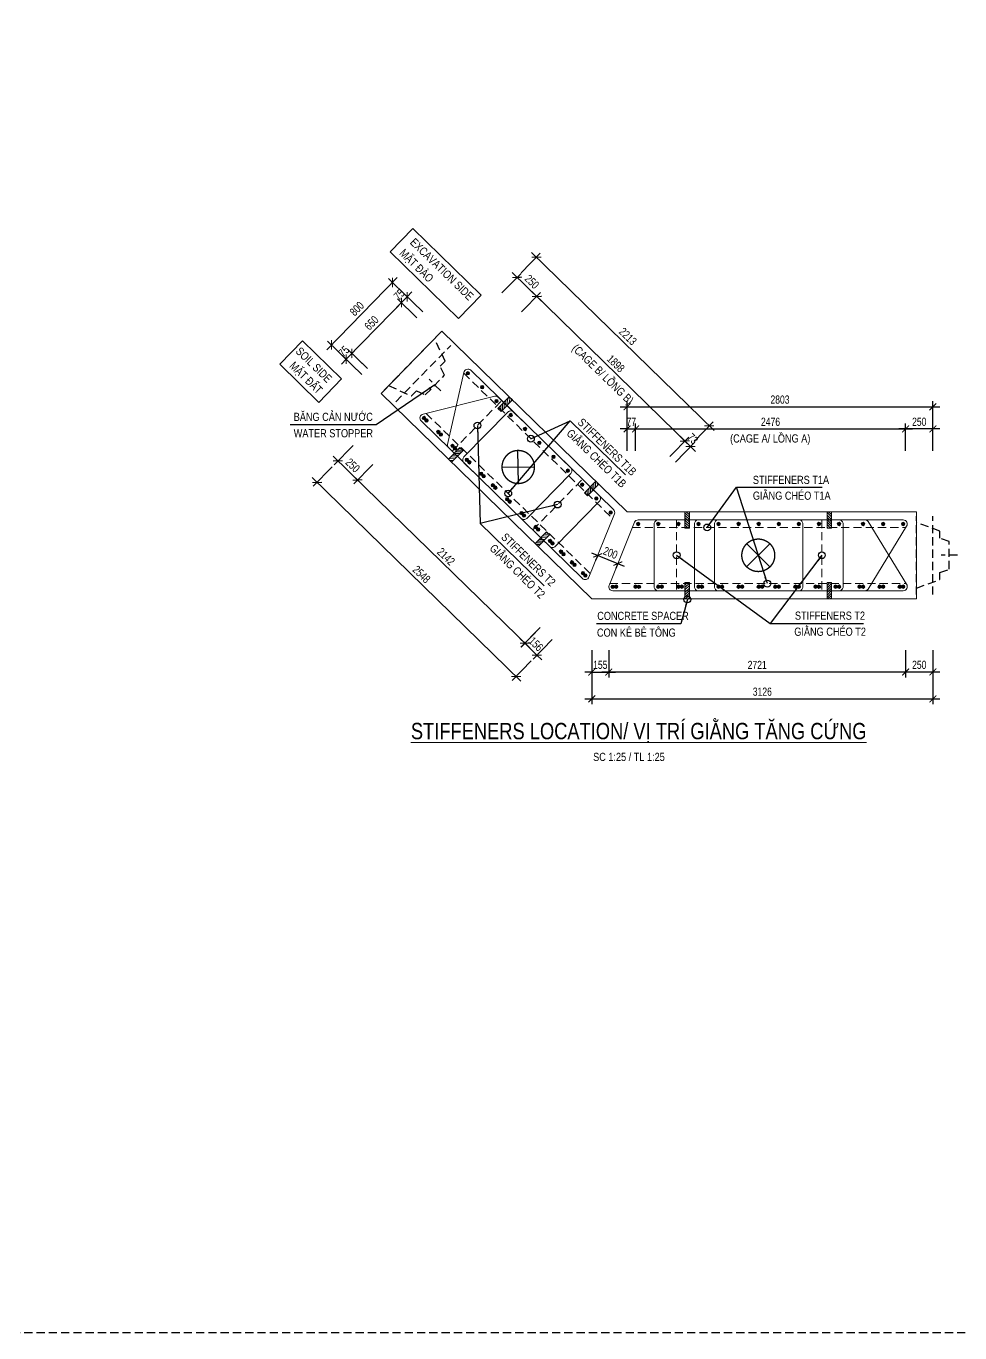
# Model space of a CAD drawing. Header units: millimetres. Extents: x 2611025 to 4139346, y -89870 to 101087.
# Drawn here: x 3841716 to 3875947, y -78018 to -30106 of the extents above; entities that cross this region are included whole.
import ezdxf
from ezdxf.enums import TextEntityAlignment as Align

# ---------------------------------------------------------------- set-up
doc = ezdxf.new("R2010")
doc.units = ezdxf.units.MM
doc.header["$LTSCALE"] = 1200
doc.header["$PDMODE"] = 35
for name, pattern in [('CENTER', [2, 1.25, -0.25, 0.25, -0.25]), ('DASHED', [19.05, 12.7, -6.35]), ('HIDDEN', [0.375, 0.25, -0.125])]:
    doc.linetypes.add(name, pattern=pattern)
for name, color, linetype, lineweight in [('015_Hidden', 8, 'Continuous', 13), ('5', 5, 'Continuous', 13), ('BOUND', 3, 'Continuous', 20), ('CWS', 8, 'HIDDEN', 9), ('ENOTE', 2, 'Continuous', 15), ('GRID', 74, 'CENTER', 15), ('K-THUOC', 1, 'Continuous', 18), ('LEADER', 8, 'Continuous', 9), ('MCT', 6, 'Continuous', 20), ('T2HI', 4, 'HIDDEN', 13), ('TCHI', 4, 'HIDDEN', 30), ('TEXTEN', 3, 'Continuous', 13), ('TEXTMA', 2, 'Continuous', 13), ('TEXTVN', 2, 'Continuous', 20), ('TIE', 4, 'Continuous', 13)]:
    doc.layers.add(name, color=color, linetype=linetype, lineweight=lineweight)
for name, color, linetype in [('CDC.04.HIDDEN', 8, 'HIDDEN'), ('CDC.11.NOTE', 8, 'Continuous'), ('MIE', 5, 'HIDDEN')]:
    doc.layers.add(name, color=color, linetype=linetype)
doc.styles.add('DB_Arial', font='arial.ttf', dxfattribs={"width": 0.8})
doc.styles.add('SMTEXT', font='arial.ttf', dxfattribs={"width": 0.75})
doc.dimstyles.new('BSV1-100', dxfattribs={"dimtxt": 300, "dimasz": 250, "dimexe": 200, "dimexo": 0, "dimgap": 108, "dimtad": 1, "dimdec": 0, "dimdsep": 46, "dimtxsty": 'SMTEXT', "dimblk": 'ARCHTICK', "dimcen": 100, "dimdle": 250, "dimclrd": 256, "dimclre": 256, "dimclrt": 1, "dimadec": 0, "dimazin": 0, "dimtfac": 1, "dimtdec": 0, "dimtix": 1, "dimtmove": 2, "dimatfit": 3, "dimfxl": 720, "dimfxlon": 1, "dimtolj": 1, "dimtzin": 0, "dimarcsym": 0})
doc.dimstyles.new('BSV25', dxfattribs={"dimtxt": 300, "dimasz": 250, "dimexe": 200, "dimexo": 0, "dimgap": 108, "dimtad": 1, "dimdec": 0, "dimlfac": 0.25, "dimdsep": 46, "dimtxsty": 'SMTEXT', "dimblk": 'ARCHTICK', "dimcen": 100, "dimdle": 250, "dimclrd": 256, "dimclre": 256, "dimclrt": 2, "dimadec": 0, "dimazin": 0, "dimtfac": 1, "dimtdec": 0, "dimtix": 1, "dimtmove": 2, "dimatfit": 3, "dimfxl": 800, "dimfxlon": 1, "dimtolj": 1, "dimtzin": 0, "dimarcsym": 0})

# ---------------------------------------------------------------- blocks, each defined once
blk = doc.blocks.new('mct1')
at = {"lineweight": 9}
h = blk.add_hatch(color=256, dxfattribs=at)
h.dxf.hatch_style = 1
h.paths.add_polyline_path([(-16, 0, 1), (16, 0, 1)])
blk.add_circle((0, 0), 16, dxfattribs=at)
blk = doc.blocks.new('_ArchTick')
at = {"color": 0, "linetype": 'ByBlock', "const_width": 0.15}
blk.add_lwpolyline([(-0.5, -0.5), (0.5, 0.5)], dxfattribs=at)
blk = doc.blocks.new('*D1246')
at = {"layer": 'Defpoints', "color": 0, "transparency": 16777216}
for p in [(3855145, -39504), (3856219, -40552), (3853984, -42842)]:
    blk.add_point(p, dxfattribs=at)
at = {"layer": 'K-THUOC', "lineweight": -2, "transparency": 16777216}
for p, q in [((3852736, -41973), (3855320, -39325)), ((3855718, -40063), (3855002, -39364)), ((3853483, -42353), (3852767, -41654))]:
    blk.add_line(p, q, dxfattribs=at)
at = {"layer": 'K-THUOC', "lineweight": -2, "transparency": 16777216, "xscale": 250, "yscale": 250, "zscale": 250}
for p, rotation in [((3855145, -39504), 45.69869439373893), ((3852910, -41794), 225.6986943937389)]:
    blk.add_blockref('_ArchTick', p, dxfattribs=dict(at, rotation=rotation))
at = {"layer": 'K-THUOC', "color": 2, "transparency": 16777216, "insert": (3853841, -40467), "char_height": 300, "attachment_point": 5, "rotation": 45.6987, "style": 'SMTEXT'}
blk.add_mtext('\\A1;800', dxfattribs=at)
blk = doc.blocks.new('*D1247')
at = {"layer": 'Defpoints', "color": 0, "transparency": 16777216}
for p in [(3853657, -42103), (3854193, -42627), (3854240, -43092)]:
    blk.add_point(p, dxfattribs=at)
at = {"layer": 'K-THUOC', "lineweight": -2, "transparency": 16777216}
for p, q in [((3853447, -42318), (3853657, -42103)), ((3854193, -42627), (3853513, -41964)), ((3853657, -42103), (3853831, -41924)), ((3853447, -42318), (3853272, -42497)), ((3854020, -42877), (3853304, -42178))]:
    blk.add_line(p, q, dxfattribs=at)
at = {"layer": 'K-THUOC', "lineweight": -2, "transparency": 16777216, "xscale": 250, "yscale": 250, "zscale": 250}
for p, rotation in [((3853447, -42318), 45.69869439373893), ((3853657, -42103), 225.6986943937389)]:
    blk.add_blockref('_ArchTick', p, dxfattribs=dict(at, rotation=rotation))
at = {"layer": 'K-THUOC', "color": 2, "transparency": 16777216, "insert": (3853365, -42029), "char_height": 300, "attachment_point": 5, "rotation": 45.6987, "style": 'SMTEXT'}
blk.add_mtext('\\A1;75', dxfattribs=at)
blk = doc.blocks.new('*D1248')
at = {"layer": 'Defpoints', "color": 0, "transparency": 16777216}
for p in [(3855473, -40242), (3856266, -41016), (3854450, -42877)]:
    blk.add_point(p, dxfattribs=at)
at = {"layer": 'K-THUOC', "lineweight": -2, "transparency": 16777216}
for p, q in [((3853482, -42282), (3855647, -40064)), ((3856045, -40801), (3855329, -40103)), ((3854229, -42662), (3853513, -41964))]:
    blk.add_line(p, q, dxfattribs=at)
at = {"layer": 'K-THUOC', "lineweight": -2, "transparency": 16777216, "xscale": 250, "yscale": 250, "zscale": 250}
for p, rotation in [((3855473, -40242), 45.69869439373893), ((3853657, -42103), 225.6986943937389)]:
    blk.add_blockref('_ArchTick', p, dxfattribs=dict(at, rotation=rotation))
at = {"layer": 'K-THUOC', "color": 2, "transparency": 16777216, "insert": (3854378, -40990), "char_height": 300, "attachment_point": 5, "rotation": 45.6987, "style": 'SMTEXT'}
blk.add_mtext('\\A1;650', dxfattribs=at)
blk = doc.blocks.new('*D1249')
at = {"layer": 'Defpoints', "color": 0, "transparency": 16777216}
for p in [(3855682, -40028), (3856266, -41016), (3856475, -40802)]:
    blk.add_point(p, dxfattribs=at)
at = {"layer": 'K-THUOC', "lineweight": -2, "transparency": 16777216}
for p, q in [((3855473, -40242), (3855298, -40421)), ((3856045, -40801), (3855329, -40103)), ((3855473, -40242), (3855682, -40028)), ((3856255, -40587), (3855539, -39888)), ((3855682, -40028), (3855857, -39849))]:
    blk.add_line(p, q, dxfattribs=at)
at = {"layer": 'K-THUOC', "lineweight": -2, "transparency": 16777216, "xscale": 250, "yscale": 250, "zscale": 250}
for p, rotation in [((3855473, -40242), 45.69869439373893), ((3855682, -40028), 225.6986943937389)]:
    blk.add_blockref('_ArchTick', p, dxfattribs=dict(at, rotation=rotation))
at = {"layer": 'K-THUOC', "color": 2, "transparency": 16777216, "insert": (3855391, -39953), "char_height": 300, "attachment_point": 5, "rotation": 45.6987, "style": 'SMTEXT'}
blk.add_mtext('\\A1;75', dxfattribs=at)
blk = doc.blocks.new('sp')
at = {"layer": '5', "lineweight": 20}
h = blk.add_hatch(dxfattribs=at)
h.set_pattern_fill('ANSI31', color=256, scale=500)
h.set_pattern_definition([(45, (0, 0), (-44.194, 44.194), [])])
h.paths.add_polyline_path([(80, 300), (-80, 300), (-80, -300), (80, -300)])
blk.add_lwpolyline([(-80, -300), (80, -300), (80, 300), (-80, 300)], close=True, dxfattribs=at)
blk = doc.blocks.new('tremie')
at = {"layer": 'MIE', "color": 74, "ltscale": 1000}
for p, q in [((424, -424), (-424, 424)), ((424, 424), (-424, -424))]:
    blk.add_line(p, q, dxfattribs=at)
at = {"layer": 'MIE', "ltscale": 500}
blk.add_circle((0, 0), 600, dxfattribs=at)
blk = doc.blocks.new('*D1255')
at = {"layer": 'Defpoints', "color": 0, "transparency": 16777216}
for p in [(3862669, -49512), (3863410, -49811), (3863410, -49811)]:
    blk.add_point(p, dxfattribs=at)
at = {"layer": 'K-THUOC', "lineweight": -2, "transparency": 16777216}
for p, q in [((3862437, -49418), (3863642, -49904)), ((3862669, -49512), (3862594, -49697)), ((3863410, -49811), (3863335, -49996))]:
    blk.add_line(p, q, dxfattribs=at)
at = {"layer": 'K-THUOC', "lineweight": -2, "transparency": 16777216, "xscale": 250, "yscale": 250, "zscale": 250}
for p, rotation in [((3862669, -49512), 158.0021602386664), ((3863410, -49811), 338.0021602386664)]:
    blk.add_blockref('_ArchTick', p, dxfattribs=dict(at, rotation=rotation))
at = {"layer": 'K-THUOC', "color": 2, "transparency": 16777216, "insert": (3863137, -49419), "char_height": 300, "attachment_point": 5, "rotation": 338.0022, "style": 'SMTEXT'}
blk.add_mtext('\\A1;200', dxfattribs=at)
blk = doc.blocks.new('cws800')
at = {"layer": 'CDC.04.HIDDEN'}
for p, q in [((-600, 1440), (-600, -1440)), ((0, 1440), (0, -1440))]:
    blk.add_line(p, q, dxfattribs=at)
for points in [[(0, 1200), (-860, 888), (-860, 627), (-1200, 507), (-1200, -507), (-860, -627), (-860, -888), (0, -1200)], [(-1500, 0), (-900, 0)]]:
    blk.add_lwpolyline(points, dxfattribs=at)
blk = doc.blocks.new('*D1479')
at = {"layer": 'Defpoints', "color": 0, "transparency": 16777216}
for p in [(3873958, -44874), (3864055, -47908), (3873958, -48358)]:
    blk.add_point(p, dxfattribs=at)
at = {"layer": 'K-THUOC', "lineweight": -2, "transparency": 16777216}
for p, q in [((3863805, -44874), (3874208, -44874)), ((3864055, -45674), (3864055, -44674)), ((3873958, -45674), (3873958, -44674))]:
    blk.add_line(p, q, dxfattribs=at)
at = {"layer": 'K-THUOC', "lineweight": -2, "transparency": 16777216, "xscale": 250, "yscale": 250, "zscale": 250, "rotation": 180}
blk.add_blockref('_ArchTick', (3864055, -44874), dxfattribs=at)
at = {"layer": 'K-THUOC', "lineweight": -2, "transparency": 16777216, "xscale": 250, "yscale": 250, "zscale": 250}
blk.add_blockref('_ArchTick', (3873958, -44874), dxfattribs=at)
at = {"layer": 'K-THUOC', "color": 2, "transparency": 16777216, "insert": (3869006, -44613), "char_height": 300, "attachment_point": 5, "style": 'SMTEXT'}
blk.add_mtext('\\A1;2476', dxfattribs=at)
blk = doc.blocks.new('*D1480')
at = {"layer": 'Defpoints', "color": 0, "transparency": 16777216}
for p in [(3873958, -44874), (3874958, -47908), (3873958, -48358)]:
    blk.add_point(p, dxfattribs=at)
at = {"layer": 'K-THUOC', "lineweight": -2, "transparency": 16777216}
for p, q in [((3875208, -44874), (3873708, -44874)), ((3873958, -45674), (3873958, -44674)), ((3874958, -45674), (3874958, -44674))]:
    blk.add_line(p, q, dxfattribs=at)
at = {"layer": 'K-THUOC', "lineweight": -2, "transparency": 16777216, "xscale": 250, "yscale": 250, "zscale": 250, "rotation": 180}
blk.add_blockref('_ArchTick', (3873958, -44874), dxfattribs=at)
at = {"layer": 'K-THUOC', "lineweight": -2, "transparency": 16777216, "xscale": 250, "yscale": 250, "zscale": 250}
blk.add_blockref('_ArchTick', (3874958, -44874), dxfattribs=at)
at = {"layer": 'K-THUOC', "color": 2, "transparency": 16777216, "insert": (3874458, -44613), "char_height": 300, "attachment_point": 5, "style": 'SMTEXT'}
blk.add_mtext('\\A1;250', dxfattribs=at)
blk = doc.blocks.new('*D1481')
at = {"layer": 'Defpoints', "color": 0, "transparency": 16777216}
for p in [(3857996, -42514), (3865868, -45317), (3863538, -47704)]:
    blk.add_point(p, dxfattribs=at)
at = {"layer": 'K-THUOC', "lineweight": -2, "transparency": 16777216}
for p, q in [((3859876, -40587), (3860574, -39872)), ((3860256, -39840), (3866047, -45492)), ((3865309, -45890), (3866007, -45174))]:
    blk.add_line(p, q, dxfattribs=at)
at = {"layer": 'K-THUOC', "lineweight": -2, "transparency": 16777216, "xscale": 250, "yscale": 250, "zscale": 250}
for p, rotation in [((3860435, -40015), 135.698694382983), ((3865868, -45317), 315.698694382983)]:
    blk.add_blockref('_ArchTick', p, dxfattribs=dict(at, rotation=rotation))
at = {"layer": 'K-THUOC', "color": 2, "transparency": 16777216, "insert": (3863334, -42479), "char_height": 300, "attachment_point": 5, "rotation": 315.6987, "style": 'SMTEXT'}
blk.add_mtext('\\A1;1898', dxfattribs=at)
blk = doc.blocks.new('*D1482')
at = {"layer": 'Defpoints', "color": 0, "transparency": 16777216}
for p in [(3860435, -40015), (3857280, -41815), (3857996, -42514)]:
    blk.add_point(p, dxfattribs=at)
at = {"layer": 'K-THUOC', "lineweight": -2, "transparency": 16777216}
for p, q in [((3859160, -39889), (3859859, -39173)), ((3859540, -39142), (3860614, -40190)), ((3859876, -40587), (3860574, -39872))]:
    blk.add_line(p, q, dxfattribs=at)
at = {"layer": 'K-THUOC', "lineweight": -2, "transparency": 16777216, "xscale": 250, "yscale": 250, "zscale": 250}
for p, rotation in [((3859719, -39317), 135.698694382983), ((3860435, -40015), 315.698694382983)]:
    blk.add_blockref('_ArchTick', p, dxfattribs=dict(at, rotation=rotation))
at = {"layer": 'K-THUOC', "color": 2, "transparency": 16777216, "insert": (3860259, -39479), "char_height": 300, "attachment_point": 5, "rotation": 315.6987, "style": 'SMTEXT'}
blk.add_mtext('\\A1;250', dxfattribs=at)
blk = doc.blocks.new('*D1483')
at = {"layer": 'Defpoints', "color": 0, "transparency": 16777216}
for p in [(3866077, -45521), (3863538, -47704), (3863747, -47908)]:
    blk.add_point(p, dxfattribs=at)
at = {"layer": 'K-THUOC', "lineweight": -2, "transparency": 16777216}
for p, q in [((3865309, -45890), (3866007, -45174)), ((3865518, -46094), (3866216, -45378)), ((3865868, -45317), (3865689, -45142)), ((3865868, -45317), (3866077, -45521)), ((3866077, -45521), (3866256, -45696))]:
    blk.add_line(p, q, dxfattribs=at)
at = {"layer": 'K-THUOC', "lineweight": -2, "transparency": 16777216, "xscale": 250, "yscale": 250, "zscale": 250}
for p, rotation in [((3865868, -45317), 315.698694382983), ((3866077, -45521), 135.698694382983)]:
    blk.add_blockref('_ArchTick', p, dxfattribs=dict(at, rotation=rotation))
at = {"layer": 'K-THUOC', "color": 2, "transparency": 16777216, "insert": (3866155, -45232), "char_height": 300, "attachment_point": 5, "rotation": 315.6987, "style": 'SMTEXT'}
blk.add_mtext('\\A1;73', dxfattribs=at)
blk = doc.blocks.new('*D1484')
at = {"layer": 'Defpoints', "color": 0, "transparency": 16777216}
for p in [(3855268, -43877), (3856194, -44361), (3853865, -46747)]:
    blk.add_point(p, dxfattribs=at)
at = {"layer": 'K-THUOC', "lineweight": -2, "transparency": 16777216}
for p, q in [((3853708, -45476), (3853009, -46192)), ((3852970, -45874), (3854044, -46922)), ((3854424, -46174), (3853725, -46890))]:
    blk.add_line(p, q, dxfattribs=at)
at = {"layer": 'K-THUOC', "lineweight": -2, "transparency": 16777216, "xscale": 250, "yscale": 250, "zscale": 250}
for p, rotation in [((3853149, -46048), 135.698694382983), ((3853865, -46747), 315.698694382983)]:
    blk.add_blockref('_ArchTick', p, dxfattribs=dict(at, rotation=rotation))
at = {"layer": 'K-THUOC', "color": 2, "transparency": 16777216, "insert": (3853689, -46211), "char_height": 300, "attachment_point": 5, "rotation": 315.6987, "style": 'SMTEXT'}
blk.add_mtext('\\A1;250', dxfattribs=at)
blk = doc.blocks.new('*D1485')
at = {"layer": 'Defpoints', "color": 0, "transparency": 16777216}
for p in [(3856194, -44361), (3862007, -50672), (3859997, -52731)]:
    blk.add_point(p, dxfattribs=at)
at = {"layer": 'K-THUOC', "lineweight": -2, "transparency": 16777216}
for p, q in [((3854424, -46174), (3853725, -46890)), ((3853686, -46572), (3860176, -52906)), ((3860556, -52159), (3859857, -52874))]:
    blk.add_line(p, q, dxfattribs=at)
at = {"layer": 'K-THUOC', "lineweight": -2, "transparency": 16777216, "xscale": 250, "yscale": 250, "zscale": 250}
for p, rotation in [((3853865, -46747), 135.698694382983), ((3859997, -52731), 315.698694382983)]:
    blk.add_blockref('_ArchTick', p, dxfattribs=dict(at, rotation=rotation))
at = {"layer": 'K-THUOC', "color": 2, "transparency": 16777216, "insert": (3857112, -49554), "char_height": 300, "attachment_point": 5, "rotation": 315.6987, "style": 'SMTEXT'}
blk.add_mtext('\\A1;2142', dxfattribs=at)
blk = doc.blocks.new('*D1486')
at = {"layer": 'Defpoints', "color": 0, "transparency": 16777216}
for p in [(3862318, -50355), (3862454, -51108), (3860444, -53168)]:
    blk.add_point(p, dxfattribs=at)
at = {"layer": 'K-THUOC', "lineweight": -2, "transparency": 16777216}
for p, q in [((3860557, -52160), (3859859, -52876)), ((3859998, -52732), (3859819, -52558)), ((3861003, -52595), (3860305, -53311)), ((3859998, -52732), (3860444, -53168)), ((3860444, -53168), (3860623, -53342))]:
    blk.add_line(p, q, dxfattribs=at)
at = {"layer": 'K-THUOC', "lineweight": -2, "transparency": 16777216, "xscale": 250, "yscale": 250, "zscale": 250}
for p, rotation in [((3859998, -52732), 315.698694382983), ((3860444, -53168), 135.698694382983)]:
    blk.add_blockref('_ArchTick', p, dxfattribs=dict(at, rotation=rotation))
at = {"layer": 'K-THUOC', "color": 2, "transparency": 16777216, "insert": (3860404, -52763), "char_height": 300, "attachment_point": 5, "rotation": 315.6987, "style": 'SMTEXT'}
blk.add_mtext('\\A1;156', dxfattribs=at)
blk = doc.blocks.new('*D1487')
at = {"layer": 'Defpoints', "color": 0, "transparency": 16777216}
for p in [(3855268, -43877), (3862454, -51108), (3859677, -53954)]:
    blk.add_point(p, dxfattribs=at)
at = {"layer": 'K-THUOC', "lineweight": -2, "transparency": 16777216}
for p, q in [((3852941, -46262), (3852242, -46978)), ((3852203, -46660), (3859856, -54128)), ((3860236, -53381), (3859537, -54097))]:
    blk.add_line(p, q, dxfattribs=at)
at = {"layer": 'K-THUOC', "lineweight": -2, "transparency": 16777216, "xscale": 250, "yscale": 250, "zscale": 250}
for p, rotation in [((3852382, -46835), 135.698694382983), ((3859677, -53954), 315.698694382983)]:
    blk.add_blockref('_ArchTick', p, dxfattribs=dict(at, rotation=rotation))
at = {"layer": 'K-THUOC', "color": 2, "transparency": 16777216, "insert": (3856212, -50207), "char_height": 300, "attachment_point": 5, "rotation": 315.6987, "style": 'SMTEXT'}
blk.add_mtext('\\A1;2548', dxfattribs=at)
blk = doc.blocks.new('*D1488')
at = {"layer": 'Defpoints', "color": 0, "transparency": 16777216}
for p in [(3873958, -50659), (3874958, -50948), (3873958, -53787)]:
    blk.add_point(p, dxfattribs=at)
at = {"layer": 'K-THUOC', "lineweight": -2, "transparency": 16777216}
for p, q in [((3873958, -52987), (3873958, -53987)), ((3874958, -52987), (3874958, -53987)), ((3875208, -53787), (3873708, -53787))]:
    blk.add_line(p, q, dxfattribs=at)
at = {"layer": 'K-THUOC', "lineweight": -2, "transparency": 16777216, "xscale": 250, "yscale": 250, "zscale": 250, "rotation": 180}
blk.add_blockref('_ArchTick', (3873958, -53787), dxfattribs=at)
at = {"layer": 'K-THUOC', "lineweight": -2, "transparency": 16777216, "xscale": 250, "yscale": 250, "zscale": 250}
blk.add_blockref('_ArchTick', (3874958, -53787), dxfattribs=at)
at = {"layer": 'K-THUOC', "color": 2, "transparency": 16777216, "insert": (3874458, -53525), "char_height": 300, "attachment_point": 5, "style": 'SMTEXT'}
blk.add_mtext('\\A1;250', dxfattribs=at)
blk = doc.blocks.new('*D1489')
at = {"layer": 'Defpoints', "color": 0, "transparency": 16777216}
for p in [(3873958, -50659), (3863075, -51108), (3863075, -53787)]:
    blk.add_point(p, dxfattribs=at)
at = {"layer": 'K-THUOC', "lineweight": -2, "transparency": 16777216}
for p, q in [((3863075, -52987), (3863075, -53987)), ((3873958, -52987), (3873958, -53987)), ((3874208, -53787), (3862825, -53787))]:
    blk.add_line(p, q, dxfattribs=at)
at = {"layer": 'K-THUOC', "lineweight": -2, "transparency": 16777216, "xscale": 250, "yscale": 250, "zscale": 250, "rotation": 180}
blk.add_blockref('_ArchTick', (3863075, -53787), dxfattribs=at)
at = {"layer": 'K-THUOC', "lineweight": -2, "transparency": 16777216, "xscale": 250, "yscale": 250, "zscale": 250}
blk.add_blockref('_ArchTick', (3873958, -53787), dxfattribs=at)
at = {"layer": 'K-THUOC', "color": 2, "transparency": 16777216, "insert": (3868517, -53528), "char_height": 300, "attachment_point": 5, "style": 'SMTEXT'}
blk.add_mtext('\\A1;2721', dxfattribs=at)
blk = doc.blocks.new('*D1490')
at = {"layer": 'Defpoints', "color": 0, "transparency": 16777216}
for p in [(3862454, -51108), (3863075, -51108), (3863075, -53787)]:
    blk.add_point(p, dxfattribs=at)
at = {"layer": 'K-THUOC', "lineweight": -2, "transparency": 16777216}
for p, q in [((3862454, -52987), (3862454, -53987)), ((3863075, -52987), (3863075, -53987)), ((3862454, -53787), (3862204, -53787)), ((3862454, -53787), (3863075, -53787)), ((3863075, -53787), (3863325, -53787))]:
    blk.add_line(p, q, dxfattribs=at)
at = {"layer": 'K-THUOC', "lineweight": -2, "transparency": 16777216, "xscale": 250, "yscale": 250, "zscale": 250}
blk.add_blockref('_ArchTick', (3862454, -53787), dxfattribs=at)
at = {"layer": 'K-THUOC', "lineweight": -2, "transparency": 16777216, "xscale": 250, "yscale": 250, "zscale": 250, "rotation": 180}
blk.add_blockref('_ArchTick', (3863075, -53787), dxfattribs=at)
at = {"layer": 'K-THUOC', "color": 2, "transparency": 16777216, "insert": (3862765, -53525), "char_height": 300, "attachment_point": 5, "style": 'SMTEXT'}
blk.add_mtext('\\A1;155', dxfattribs=at)
blk = doc.blocks.new('*D1491')
at = {"layer": 'Defpoints', "color": 0, "transparency": 16777216}
for p in [(3862454, -51108), (3874958, -50948), (3874958, -54772)]:
    blk.add_point(p, dxfattribs=at)
at = {"layer": 'K-THUOC', "lineweight": -2, "transparency": 16777216}
for p, q in [((3862454, -53972), (3862454, -54972)), ((3874958, -53972), (3874958, -54972)), ((3862204, -54772), (3875208, -54772))]:
    blk.add_line(p, q, dxfattribs=at)
at = {"layer": 'K-THUOC', "lineweight": -2, "transparency": 16777216, "xscale": 250, "yscale": 250, "zscale": 250, "rotation": 180}
blk.add_blockref('_ArchTick', (3862454, -54772), dxfattribs=at)
at = {"layer": 'K-THUOC', "lineweight": -2, "transparency": 16777216, "xscale": 250, "yscale": 250, "zscale": 250}
blk.add_blockref('_ArchTick', (3874958, -54772), dxfattribs=at)
at = {"layer": 'K-THUOC', "color": 2, "transparency": 16777216, "insert": (3868706, -54510), "char_height": 300, "attachment_point": 5, "style": 'SMTEXT'}
blk.add_mtext('\\A1;3126', dxfattribs=at)
blk = doc.blocks.new('*D1492')
at = {"layer": 'Defpoints', "color": 0, "transparency": 16777216}
for p in [(3857382, -41697), (3866762, -44759), (3863717, -47879)]:
    blk.add_point(p, dxfattribs=at)
at = {"layer": 'K-THUOC', "lineweight": -2, "transparency": 16777216}
for p, q in [((3859868, -39149), (3860567, -38433)), ((3860248, -38402), (3866941, -44933)), ((3866203, -45331), (3866902, -44616))]:
    blk.add_line(p, q, dxfattribs=at)
at = {"layer": 'K-THUOC', "lineweight": -2, "transparency": 16777216, "xscale": 250, "yscale": 250, "zscale": 250}
for p, rotation in [((3860427, -38577), 135.698694382983), ((3866762, -44759), 315.698694382983)]:
    blk.add_blockref('_ArchTick', p, dxfattribs=dict(at, rotation=rotation))
at = {"layer": 'K-THUOC', "color": 2, "transparency": 16777216, "insert": (3863777, -41481), "char_height": 300, "attachment_point": 5, "rotation": 315.6987, "style": 'SMTEXT'}
blk.add_mtext('\\A1;2213', dxfattribs=at)
blk = doc.blocks.new('*D1493')
at = {"layer": 'Defpoints', "color": 0, "transparency": 16777216}
for p in [(3864055, -44874), (3863747, -47908), (3864055, -47908)]:
    blk.add_point(p, dxfattribs=at)
at = {"layer": 'K-THUOC', "lineweight": -2, "transparency": 16777216}
for p, q in [((3863747, -44874), (3863497, -44874)), ((3863747, -45674), (3863747, -44674)), ((3863747, -44874), (3864055, -44874)), ((3864055, -45674), (3864055, -44674)), ((3864055, -44874), (3864305, -44874))]:
    blk.add_line(p, q, dxfattribs=at)
at = {"layer": 'K-THUOC', "lineweight": -2, "transparency": 16777216, "xscale": 250, "yscale": 250, "zscale": 250}
blk.add_blockref('_ArchTick', (3863747, -44874), dxfattribs=at)
at = {"layer": 'K-THUOC', "lineweight": -2, "transparency": 16777216, "xscale": 250, "yscale": 250, "zscale": 250, "rotation": 180}
blk.add_blockref('_ArchTick', (3864055, -44874), dxfattribs=at)
at = {"layer": 'K-THUOC', "color": 2, "transparency": 16777216, "insert": (3863901, -44616), "char_height": 300, "attachment_point": 5, "style": 'SMTEXT'}
blk.add_mtext('\\A1;77', dxfattribs=at)
blk = doc.blocks.new('*D1494')
at = {"layer": 'Defpoints', "color": 0, "transparency": 16777216}
for p in [(3874958, -44062), (3863747, -47908), (3874958, -47908)]:
    blk.add_point(p, dxfattribs=at)
at = {"layer": 'K-THUOC', "lineweight": -2, "transparency": 16777216}
for p, q in [((3863497, -44062), (3875208, -44062)), ((3863747, -44862), (3863747, -43862)), ((3874958, -44862), (3874958, -43862))]:
    blk.add_line(p, q, dxfattribs=at)
at = {"layer": 'K-THUOC', "lineweight": -2, "transparency": 16777216, "xscale": 250, "yscale": 250, "zscale": 250, "rotation": 180}
blk.add_blockref('_ArchTick', (3863747, -44062), dxfattribs=at)
at = {"layer": 'K-THUOC', "lineweight": -2, "transparency": 16777216, "xscale": 250, "yscale": 250, "zscale": 250}
blk.add_blockref('_ArchTick', (3874958, -44062), dxfattribs=at)
at = {"layer": 'K-THUOC', "color": 2, "transparency": 16777216, "insert": (3869353, -43800), "char_height": 300, "attachment_point": 5, "style": 'SMTEXT'}
blk.add_mtext('\\A1;2803', dxfattribs=at)

msp = doc.modelspace()

# ---------------------------------------------------------------- linework, layer by layer
at = {"layer": '015_Hidden', "linetype": 'DASHED'}
msp.add_line((3863008.9, -51108.1), (3862454.3, -51108.1), dxfattribs=at)
at = {"layer": 'BOUND'}
msp.add_lwpolyline([(3863008.9, -51108.1), (3874358, -51108.1), (3874358, -47908.1), (3863747, -47908.1), (3856959.9, -41284.6), (3854729.8, -43569.8), (3862454.3, -51108.1)], dxfattribs=at)
at = {"layer": 'T2HI', "color": 1}
for p, q in [((3857758.3, -42831.2), (3863215.1, -48156.4)), ((3857336.7, -45694.6), (3859152.5, -43833.3)), ((3856378.3, -44302.9), (3862400.5, -50179.9)), ((3860292.1, -48577.3), (3862110.7, -46719.2)), ((3865563.2, -48208.1), (3865563.2, -50808.1)), ((3870887.4, -48208.1), (3870887.4, -50808.1)), ((3863944.6, -48486.9), (3873967.2, -48486.9)), ((3863106.6, -50545.8), (3873977.3, -50545.8))]:
    msp.add_line(p, q, dxfattribs=at)
at = {"layer": 'TCHI'}
msp.add_lwpolyline([(3686549.8, 17806.3), (3908096.7, 17806.3), (3908096.7, -78017.7), (3686549.8, -78017.7)], close=True, dxfattribs=at)
at = {"layer": 'TEXTEN'}
for points in [[(3857565.3, -40827.3), (3858403.4, -39968.5), (3855898.5, -37524), (3855060.4, -38382.8)], [(3851011.2, -42502.9), (3851849.3, -41644.1), (3853280.7, -43040.9), (3852442.6, -43899.7)]]:
    msp.add_lwpolyline(points, close=True, dxfattribs=at)
at = {"layer": 'TIE', "lineweight": 20}
for points in [[(3857883.2, -46228), (3857208.3, -45569.3, -0.2594813), (3857163.8, -45439.2), (3857763.6, -42808, -0.6069433), (3858016.5, -42725.2), (3863250.2, -47830.9, -0.305741), (3863282.6, -47988.6), (3862348.4, -50309.3, -0.5316973), (3862114.5, -50357.4), (3856197.9, -44583.3, -0.6069433), (3856275.3, -44328.7), (3858893, -43672.4, -0.2422581), (3859032.8, -43716.6), (3859697.4, -44365)], [(3869136.3, -50808.1), (3872458.8, -50808.1, 0.244599), (3872581.6, -50744.2), (3873993.4, -48444.2, 0.6069433), (3873870.6, -48208.1), (3864154.4, -48208.1, 0.305741), (3864020.9, -48298.2), (3863086.9, -50610.2, 0.5316973), (3863220.4, -50808.1), (3873870.6, -50808.1, 0.6069433), (3873993.4, -50572), (3872581.6, -48272, 0.244599), (3872458.8, -48208.1), (3869136.3, -48208.1)]]:
    msp.add_lwpolyline(points, format="xyb", dxfattribs=at)
at = {"layer": 'TIE'}
for points in [[(3858089.6, -46429.7), (3857768, -46115, -0.4142136), (3857765.7, -45902.8), (3859374.5, -44259.1, -0.4142136), (3859586.6, -44256.8), (3859908.2, -44571.6)], [(3859539.8, -47842.4), (3859861.4, -48157.1, 0.4142136), (3860073.5, -48154.9), (3861682.2, -46511.1, 0.4142136), (3861680, -46299), (3861358.4, -45984.3)], [(3860586.4, -48863.5), (3860908, -49178.2, 0.4142136), (3861120.2, -49176), (3862728.9, -47532.2, 0.4142136), (3862726.7, -47320.1), (3862405.1, -47005.3)], [(3865341, -50808.1), (3864891, -50808.1, -0.4142136), (3864741, -50658.1), (3864741, -48358.1, -0.4142136), (3864891, -48208.1), (3865341, -48208.1)], [(3866813.6, -50808.1), (3866363.6, -50808.1, -0.4142136), (3866213.6, -50658.1), (3866213.6, -48358.1, -0.4142136), (3866363.6, -48208.1), (3866813.6, -48208.1)], [(3867549.9, -50808.1), (3867099.9, -50808.1, -0.4142136), (3866949.9, -50658.1), (3866949.9, -48358.1, -0.4142136), (3867099.9, -48208.1), (3867549.9, -48208.1)], [(3869595.1, -50808.1), (3870045.1, -50808.1, 0.4142136), (3870195.1, -50658.1), (3870195.1, -48358.1, 0.4142136), (3870045.1, -48208.1), (3869595.1, -48208.1)], [(3871067.7, -50808.1), (3871517.7, -50808.1, 0.4142136), (3871667.7, -50658.1), (3871667.7, -48358.1, 0.4142136), (3871517.7, -48208.1), (3871067.7, -48208.1)]]:
    msp.add_lwpolyline(points, format="xyb", dxfattribs=at)

# ---------------------------------------------------------------- block references
at = {"layer": 'CWS'}
for p, rotation in [((3855844.9, -42427.2), 135.6986943829715), ((3874358, -49508.1), 180)]:
    msp.add_blockref('cws800', p, dxfattribs=dict(at, rotation=rotation))
at = {"layer": 'ENOTE', "xscale": -1, "rotation": 315.6986943829786}
for p in [(3859277.6, -43965.5), (3862450.4, -47061.9)]:
    msp.add_blockref('sp', p, dxfattribs=at)
at = {"layer": 'ENOTE'}
for p, rotation in [((3857466.5, -45821.3), 135.6986943847127), ((3860639.3, -48917.7), 135.6986943847127), ((3865949.9, -50808.1), 180), ((3871156.7, -50808.1), 180)]:
    msp.add_blockref('sp', p, dxfattribs=dict(at, rotation=rotation))
at = {"layer": 'ENOTE', "xscale": -1}
for p in [(3865949.9, -48208.1), (3871156.7, -48208.1)]:
    msp.add_blockref('sp', p, dxfattribs=at)
at = {"layer": 'GRID', "xscale": -1, "rotation": 45.94351290825964}
msp.add_blockref('tremie', (3859756.9, -46270), dxfattribs=at)
at = {"layer": 'GRID', "rotation": 269.6724061558663}
msp.add_blockref('tremie', (3868557.5, -49508.1), dxfattribs=at)
at = {"layer": 'MCT'}
for p, xscale, yscale, zscale, rotation in [((3857911.6, -42832.4), -3.999999999999999, 4, 4, 315.6159190641258), ((3858435, -43342.9), 3.999999999999999, 3.999999999999999, 3.999999999999999, 135.6159190641259), ((3858958.3, -43853.5), 3.999999999999999, 3.999999999999999, 3.999999999999999, 135.6159190641259), ((3856302.9, -44476.1), -3.999999999999999, 4, 4, 315.6159190641258), ((3856394.3, -44565.7), -3.999999999999999, 4, 4, 315.6159190641258), ((3859481.7, -44364), 3.999999999999999, 3.999999999999999, 3.999999999999999, 135.6159190641259), ((3856826.2, -44986.7), 3.999999999999999, 3.999999999999999, 3.999999999999999, 135.6159190641259), ((3856917.7, -45076.2), 3.999999999999999, 3.999999999999999, 3.999999999999999, 135.6159190641259), ((3860005, -44874.6), 3.999999999999999, 3.999999999999999, 3.999999999999999, 135.6159190641259), ((3857349.5, -45497.2), 3.999999999999999, 3.999999999999999, 3.999999999999999, 135.6159190641259), ((3857441, -45586.7), 3.999999999999999, 3.999999999999999, 3.999999999999999, 135.6159190641259), ((3860528.4, -45385.1), 3.999999999999999, 3.999999999999999, 3.999999999999999, 135.6159190641259), ((3857872.9, -46007.8), 3.999999999999999, 3.999999999999999, 3.999999999999999, 135.6159190641259), ((3861051.7, -45895.7), 3.999999999999999, 3.999999999999999, 3.999999999999999, 135.6159190641259), ((3857964.4, -46097.3), 3.999999999999999, 3.999999999999999, 3.999999999999999, 135.6159190641259), ((3858396.2, -46518.3), 3.999999999999999, 3.999999999999999, 3.999999999999999, 135.6159190641259), ((3861575, -46406.2), 3.999999999999999, 3.999999999999999, 3.999999999999999, 135.6159190641259), ((3858487.7, -46607.8), 3.999999999999999, 3.999999999999999, 3.999999999999999, 135.6159190641259), ((3858828.1, -46939.3), 3.999999999999999, 3.999999999999999, 3.999999999999999, 135.6159190641259), ((3858919.6, -47028.9), 3.999999999999999, 3.999999999999999, 3.999999999999999, 135.6159190641259), ((3862098.4, -46916.8), 3.999999999999999, 3.999999999999999, 3.999999999999999, 135.6159190641259), ((3859351.5, -47449.9), 3.999999999999999, 3.999999999999999, 3.999999999999999, 135.6159190641259), ((3862621.7, -47427.3), 3.999999999999999, 3.999999999999999, 3.999999999999999, 135.6159190641259), ((3859442.9, -47539.4), 3.999999999999999, 3.999999999999999, 3.999999999999999, 135.6159190641259), ((3859874.8, -47960.4), 3.999999999999999, 3.999999999999999, 3.999999999999999, 135.6159190641259), ((3863145.1, -47937.9), 3.999999999999999, 3.999999999999999, 3.999999999999999, 135.6159190641259), ((3859966.3, -48049.9), 3.999999999999999, 3.999999999999999, 3.999999999999999, 135.6159190641259), ((3860398.1, -48471), 3.999999999999999, 3.999999999999999, 3.999999999999999, 135.6159190641259), ((3864154.7, -48358.1), -4, 4, 4, 180), ((3864891, -48358.1), -4, 4, 4, 180), ((3865627.3, -48358.1), -4, 4, 4, 180), ((3866363.6, -48358.1), -4, 4, 4, 180), ((3867099.9, -48358.1), -4, 4, 4, 180), ((3867836.2, -48358.1), -4, 4, 4, 180), ((3868572.5, -48358.1), -4, 4, 4, 180), ((3869308.8, -48358.1), -4, 4, 4, 180), ((3870045.1, -48358.1), -4, 4, 4, 180), ((3870781.4, -48358.1), -4, 4, 4, 180), ((3871517.7, -48358.1), -4, 4, 4, 180), ((3872398, -48358.1), -4, 4, 4, 180), ((3873134.3, -48358.1), -4, 4, 4, 180), ((3873870.6, -48358.1), -4, 4, 4, 180), ((3860489.6, -48560.5), 3.999999999999999, 3.999999999999999, 3.999999999999999, 135.6159190641259), ((3860921.5, -48981.5), 3.999999999999999, 3.999999999999999, 3.999999999999999, 135.6159190641259), ((3861013, -49071), 3.999999999999999, 3.999999999999999, 3.999999999999999, 135.6159190641259), ((3861323.7, -49374.5), 3.999999999999999, 3.999999999999999, 3.999999999999999, 135.6159190641259), ((3861415.1, -49464.1), 3.999999999999999, 3.999999999999999, 3.999999999999999, 135.6159190641259), ((3861725.8, -49767.6), 3.999999999999999, 3.999999999999999, 3.999999999999999, 135.6159190641259), ((3861817.3, -49857.1), 3.999999999999999, 3.999999999999999, 3.999999999999999, 135.6159190641259), ((3862128, -50160.6), -3.999999999999999, 4, 4, 315.6159190641258), ((3862219.5, -50250.2), -3.999999999999999, 4, 4, 315.6159190641258), ((3863221.3, -50662.8), 4, 4, 4, 359.6115985839677), ((3864056.1, -50660.5), 4, 4, 4, 359.6115985839677), ((3864184.1, -50661.3), 4, 4, 4, 359.6115985839677), ((3864891, -50658.1), -4, 4, 4, 180), ((3865019, -50659), -4, 4, 4, 180), ((3865627.3, -50658.1), -4, 4, 4, 180), ((3865755.3, -50659), -4, 4, 4, 180), ((3866363.6, -50658.1), -4, 4, 4, 180), ((3866491.6, -50659), -4, 4, 4, 180), ((3867099.9, -50658.1), -4, 4, 4, 180), ((3867227.9, -50659), -4, 4, 4, 180), ((3867836.2, -50658.1), -4, 4, 4, 180), ((3867964.2, -50659), -4, 4, 4, 180), ((3868572.5, -50658.1), -4, 4, 4, 180), ((3868700.5, -50659), -4, 4, 4, 180), ((3869180.8, -50658.1), -4, 4, 4, 180), ((3869308.8, -50658.1), -4, 4, 4, 180), ((3869917.1, -50658.1), -4, 4, 4, 180), ((3870045.1, -50658.1), -4, 4, 4, 180), ((3870653.4, -50658.1), -4, 4, 4, 180), ((3870781.4, -50658.1), -4, 4, 4, 180), ((3871389.7, -50658.1), -4, 4, 4, 180), ((3871517.7, -50658.1), -4, 4, 4, 180), ((3872270, -50658.1), -4, 4, 4, 180), ((3872398, -50658.1), -4, 4, 4, 180), ((3873006.3, -50658.1), -4, 4, 4, 180), ((3873134.3, -50658.1), -4, 4, 4, 180)]:
    msp.add_blockref('mct1', p, dxfattribs=dict(at, xscale=xscale, yscale=yscale, zscale=zscale, rotation=rotation))
at = {"layer": 'MCT', "xscale": 4, "yscale": 4, "zscale": 4}
for p in [(3863348.4, -50658.1), (3873742.6, -50658.1), (3873870.6, -50658.1)]:
    msp.add_blockref('mct1', p, dxfattribs=at)

# ---------------------------------------------------------------- texts
at = {"layer": 'TEXTMA', "style": 'DB_Arial', "width": 0.8}
for s, p in [('BĂNG CẢN NƯỚC', (3851526.2, -44581.5)), ('WATER STOPPER', (3851526.2, -45181.5))]:
    msp.add_text(s, height=300, rotation=360, dxfattribs=at).set_placement(p)
at = {"layer": 'TEXTVN', "style": 'DB_Arial', "width": 0.8}
for s, p in [('MẶT ĐÀO', (3855379.4, -38459.7)), ('EXCAVATION SIDE', (3855765.4, -38064.1)), ('(CAGE B/ LỒNG B)', (3861702.7, -41948.5, 0)), ('MẶT ĐẤT', (3851347.4, -42591.2))]:
    msp.add_text(s, height=300, rotation=315.69869, dxfattribs=at).set_placement(p)
msp.add_text('SOIL SIDE', height=300, rotation=315.69869, dxfattribs=at).set_placement((3852747.3, -43204.2, 0), align=Align.RIGHT)
at = {"layer": 'TEXTVN', "lineweight": 20, "style": 'DB_Arial', "width": 0.8}
for s, p in [('STIFFENERS T1B', (3861912.5, -44665.7)), ('GIẰNG CHÉO T1B', (3861501.8, -45065.3)), ('STIFFENERS T2', (3859108.8, -48876.6)), ('GIẰNG CHÉO T2', (3858681.2, -49282))]:
    msp.add_text(s, height=300, rotation=315.69869, dxfattribs=at).set_placement(p)
at = {"layer": 'TEXTVN', "style": 'DB_Arial', "width": 0.8}
msp.add_text('(CAGE A/ LỒNG A)', height=300, dxfattribs=at).set_placement((3867523.6, -45372.6, 0))
at = {"layer": 'TEXTVN', "lineweight": 20, "style": 'DB_Arial', "width": 0.8}
for s, p in [('STIFFENERS T1A', (3868358.5, -46891.9)), ('GIẰNG CHÉO T1A', (3868358.5, -47471.2)), (' CONCRETE SPACER', (3862560.9, -51878.3, 0)), ('STIFFENERS T2', (3869900.1, -51870.2)), ('CON KÊ BÊ TÔNG', (3862643.8, -52492.6, 0)), ('GIẰNG CHÉO T2', (3869877.1, -52459))]:
    msp.add_text(s, height=300, dxfattribs=at).set_placement(p)
for s, height, p in [('%%USTIFFENERS LOCATION/ VỊ TRÍ GIẰNG TĂNG CỨNG', 600, (3864172.6, -56252.5)), ('SC 1:25 / TL 1:25', 300, (3863816.1, -57049.3))]:
    msp.add_text(s, height=height, dxfattribs=at).set_placement(p, align=Align.CENTER)

# ---------------------------------------------------------------- dimensions: what is measured, and where the dimension line sits
at = {"layer": 'K-THUOC'}
for base, p1, p2, angle, picture, middle in [((3866761.9, -44758.7), (3857382.2, -41696.6), (3863717, -47878.8), 315.69869, '*D1492', (3863777, -41480.6)), ((3860434.6, -40014.9), (3857280.2, -41815.5), (3857995.9, -42513.9), 315.69869, '*D1482', (3860259.2, -39478.8)), ((3855145.3, -39504), (3853983.9, -42841.8), (3856218.8, -40551.6), 45.69869, '*D1246', (3853840.9, -40466.6)), ((3855682.1, -40027.8), (3856265.6, -41016.4), (3856475.1, -40801.7), 45.69869, '*D1249', (3855390.8, -39953.2)), ((3855472.5, -40242.5), (3854449.6, -42877.1), (3856265.6, -41016.4), 45.69869, '*D1248', (3854377.7, -40990.5)), ((3865867.6, -45317.1), (3857995.9, -42513.9), (3863538.1, -47704.2), 315.69869, '*D1481', (3863333.5, -42479.1)), ((3853656.6, -42103.2), (3854240.1, -43091.8), (3854193.4, -42627.1), 45.69869, '*D1247', (3853365.4, -42028.6)), ((3859677.1, -53953.8), (3855268.4, -43876.9), (3862454.3, -51108.1), 315.69869, '*D1487', (3856212, -50207.3)), ((3853864.9, -46746.9), (3855268.4, -43876.9), (3856193.5, -44360.7), 315.69869, '*D1484', (3853689.4, -46210.8)), ((3859997, -52731.3), (3856193.5, -44360.7), (3862007, -50671.6), 315.69869, '*D1485', (3857111.5, -49554)), ((3866076.6, -45521), (3863538.1, -47704.2), (3863747, -47908.1), 315.69869, '*D1483', (3866154.6, -45232)), ((3860444.3, -53167.8), (3862317.9, -50355.4), (3862454.3, -51108.1), 315.69869, '*D1486', (3860403.6, -52763.2))]:
    dim = msp.add_linear_dim(base=base, p1=p1, p2=p2, angle=angle, dimstyle='BSV25', dxfattribs=at)
    dim.commit()
    dim.dimension.update_dxf_attribs({"geometry": picture, "text_midpoint": middle})
for base, p1, p2, picture, middle in [((3874958, -44061.5), (3863747, -47908.1), (3874958, -47908.1), '*D1494', (3869352.5, -43800.2)), ((3864054.7, -44874.5), (3863747, -47908.1), (3864054.7, -47908.1), '*D1493', (3863900.9, -44616.5)), ((3873958, -44874.5), (3864054.7, -47908.1), (3873958, -48358.1), '*D1479', (3869006.4, -44613.3)), ((3873958, -44874.5), (3874958, -47908.1), (3873958, -48358.1), '*D1480', (3874458, -44613.3)), ((3863075.4, -53786.6), (3873958, -50658.9), (3863075.4, -51108.1), '*D1489', (3868516.7, -53528)), ((3873958, -53786.6), (3874958, -50948.3), (3873958, -50658.9), '*D1488', (3874458, -53525.4)), ((3874958, -54771.5), (3862454.3, -51108.1), (3874958, -50948.3), '*D1491', (3868706.1, -54510.3)), ((3863075.4, -53786.6), (3862454.3, -51108.1), (3863075.4, -51108.1), '*D1490', (3862764.8, -53525.4))]:
    dim = msp.add_linear_dim(base=base, p1=p1, p2=p2, dimstyle='BSV25', dxfattribs=at)
    dim.commit()
    dim.dimension.update_dxf_attribs({"geometry": picture, "text_midpoint": middle})
dim = msp.add_aligned_dim(p1=(3862669.1, -49511.6), p2=(3863409.8, -49810.8), distance=0, dimstyle='BSV25', dxfattribs=at)
dim.commit()
dim.dimension.update_dxf_attribs({"geometry": '*D1255', "text_midpoint": (3863137.3, -49419)})

# ---------------------------------------------------------------- leaders
at = {"layer": 'CDC.11.NOTE'}
msp.add_leader([(3856696.5, -43258.3), (3854545.2, -44721.8), (3851391.8, -44721.8)], dimstyle='BSV1-100', override={"dimgap": 108, "dimtad": 0}, dxfattribs=at)
at = {"layer": 'LEADER'}
for points in [[(3858260.4, -44747.8), (3858360.9, -48336.4), (3860708.9, -50627.8)], [(3859389.4, -47241.4), (3861662.8, -44582.1), (3863685.3, -46555.9)], [(3860220.6, -45234.1), (3861662.8, -44582.1), (3863685.3, -46555.9)], [(3866685.7, -48486.9), (3867755.6, -47012.9), (3870901.6, -47012.9)], [(3868891, -50545.8), (3867755.6, -47012.9), (3870825.6, -47012.9)], [(3861202.2, -47647.4), (3858360.9, -48336.4), (3860708.9, -50627.8)], [(3865563.2, -49508.1), (3868987.5, -52006), (3872412.3, -52006)], [(3870887.4, -49508.1), (3868987.5, -52006), (3872412.3, -52006)], [(3865958.7, -51123.1), (3865719.4, -52026.3), (3862627, -52026.3)]]:
    msp.add_leader(points, dimstyle='BSV25', override={"dimldrblk": 'Origin'}, dxfattribs=at)

doc.saveas('drawing.dxf')
